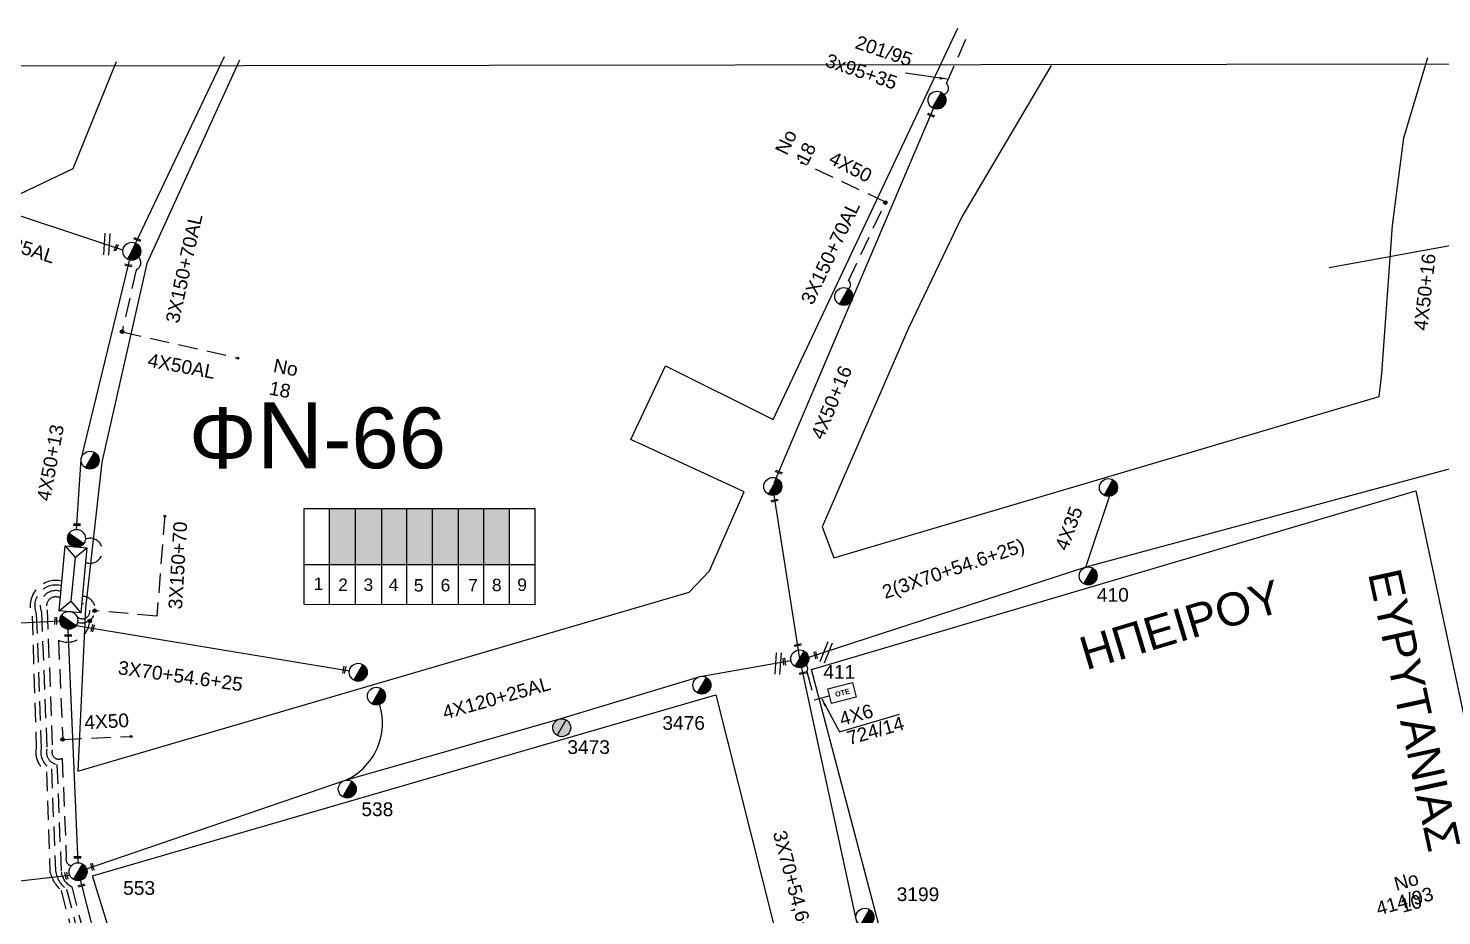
# Model space of a CAD drawing. Header units: millimetres. Extents: x 771 to 3391, y 686 to 1835.
# Drawn here: x 2303.4 to 2489.1, y 1650.4 to 1767 of the extents above; entities that cross this region are included whole.
import ezdxf

# ---------------------------------------------------------------- set-up
doc = ezdxf.new("R2010")
doc.units = ezdxf.units.MM
doc.linetypes.add('DASHED', pattern=[19.05, 12.7, -6.35])
for name, color, linetype in [('Pillar OTE', 7, 'Continuous'), ('Άγνωστα', 7, 'Continuous'), ('Γυμνά εναέρια ΧΤ (3Φ)   4x35CU', 7, 'Continuous'), ('Γυμνά εναέρια ΧΤ και ΦΟΠ (3Φ)   4x50+16AL', 7, 'Continuous'), ('Επιγραφές - Σχήματα', 7, 'Continuous'), ('Καλωδια Χ.Τ 3x95+35', 7, 'DASHED'), ('Καλώδια ΧΤ   3x150+50CU', 7, 'DASHED'), ('Καλώδια ΧΤ   3x150+70AL', 7, 'DASHED'), ('Μηχανική τομή', 7, 'Continuous'), ('Στύλος Ξύλινος', 7, 'Continuous'), ('Στύλος Ξύλινος @ 1', 7, 'Continuous'), ('Στύλος ΦΜ', 7, 'Continuous'), ('Στύλος ΦΜ @ 1', 7, 'Continuous'), ('Συνδέσεις', 7, 'Continuous'), ('Συνεστραμμένα ΧΤ   3x70+54.6+25 AL', 7, 'SYN_LINE'), ('Συνεστραμμένα ΧΤ   4x120+25 AL', 7, 'SYN_LINE'), ('Τομή', 7, 'Continuous'), ('Υποσταθμός εναέριος 2 στύλων', 7, 'Continuous'), ('Υποσταθμός πόλεως', 7, 'Continuous'), ('Υπόβαθρο ΔΕΗ', 7, 'Continuous'), ('Υπόγεια καλώδια Παροχών ΧΤ   4x50AL', 7, 'DASHED'), ('Υπόγεια καλώδια Παροχών ΧΤ   4x6', 7, 'DASHED')]:
    doc.layers.add(name, color=color, linetype=linetype)
doc.styles.add('arial', font='ARIAL.TTF')
doc.styles.get("Standard").update_dxf_attribs({"font": 'ARIAL.TTF'})
doc.linetypes.add('SYN_LINE', pattern='A,0.5,-0.0001,["/\\/\\/\\/",Standard,S=0.1,R=0,X=0,Y=-0.05],-0.25', length=0.7501)
doc.dimstyles.new('ISO-25', dxfattribs={"dimtxt": 2.5, "dimasz": 2.5, "dimexe": 1.25, "dimexo": 0.625, "dimtad": 1, "dimtxsty": 'Standard', "dimcen": 2.5, "dimadec": 0, "dimazin": 0, "dimtfac": 1, "dimtmove": 0, "dimatfit": 3, "dimfxl": 1, "dimarcsym": 0})

# ---------------------------------------------------------------- blocks, each defined once
blk = doc.blocks.new('ΥΠΑΡΧΩΝ ΤΣΙΜΕΝΤΕΝΙΟΣ ΣΤΥΛΟΣ')
at = {"layer": 'Στύλος ΦΜ'}
blk.add_hatch(color=7, dxfattribs=at).paths.add_polyline_path([(-1.29, -2.28, 0.574793), (2.62, 0, 0.268822), (1.3, 2.27)])
at = {"layer": 'Στύλος ΦΜ', "color": 7}
blk.add_line((-1.29, -2.28), (1.3, 2.27), dxfattribs=at)
blk.add_circle((0, 0), 2.62, dxfattribs=at)
at = {"layer": 'Στύλος ΦΜ', "flags": 4}
for tag, p in [('ΑΡΙΘΜΟΣ', (-4.68, 8.05)), ('ΤΥΠΟΣ', (-4.91, 3.03))]:
    blk.add_attdef(tag, p, '', height=4, dxfattribs=at)
blk = doc.blocks.new('ΜΗΧΑΝΙΚΗ ΤΟΜΗ')
at = {"layer": 'Μηχανική τομή', "ltscale": 40}
for p, q in [((-1.89, 0.78), (1.89, 0.78)), ((1.89, 0), (-1.89, 0))]:
    blk.add_line(p, q, dxfattribs=at)
blk = doc.blocks.new('ΤΟΜΗ')
at = {"layer": 'Τομή', "ltscale": 40}
for p, q in [((-5.68, 0), (5.68, 0)), ((5.68, -2.33), (-5.68, -2.33))]:
    blk.add_line(p, q, dxfattribs=at)
blk = doc.blocks.new('_ΣΥΝΔΕΣΗ')
at = {"layer": 'Συνδέσεις', "linetype": 'SYN_LINE', "ltscale": 40}
blk.add_hatch(color=256, dxfattribs=at).paths.add_polyline_path([(0.5, -0.01, 1), (-0.5, -0.01, 1)])
at = {"layer": 'Συνδέσεις'}
blk.add_circle((0, -0.01), 0.5, dxfattribs=at)
blk = doc.blocks.new('ΥΠΟΣΤΑΘΜΟΣ ΕΝΑΕΡΙΟΣ ΕΠΙ 2 ΣΤΥΛΩΝ')
at = {"layer": 'Υποσταθμός εναέριος 2 στύλων', "linetype": 'Continuous'}
for points in [[(-11.97, -2.11, 0.574793), (-8.45, -0.07, 0.268822), (-9.64, 1.98)], [(9.68, -2.15, 0.574793), (13.19, -0.1, 0.268822), (12.01, 1.95)]]:
    blk.add_hatch(color=256, dxfattribs=at).paths.add_polyline_path(points)
for p, q in [((-11.97, -2.11), (-9.64, 1.98)), ((9.68, -2.15), (12.01, 1.95))]:
    blk.add_line(p, q, dxfattribs=at)
for centre in [(-10.81, -0.07), (10.84, -0.1)]:
    blk.add_circle(centre, 2.36, dxfattribs=at)
at = {"layer": 'Υποσταθμός πόλεως', "linetype": 'Continuous', "ltscale": 40}
blk.add_lwpolyline([(-8.57, 2.82), (8.57, 2.82), (8.57, -2.82), (-8.57, -2.82)], close=True, dxfattribs=at)
for points in [[(-5.75, 0), (-8.57, 2.82)], [(-8.57, -2.82), (-5.75, 0)], [(-5.75, 0), (5.75, 0)], [(5.75, 0), (8.57, 2.82)], [(8.57, -2.82), (5.75, 0)]]:
    blk.add_lwpolyline(points, dxfattribs=at)
at = {"layer": 'Υποσταθμός εναέριος 2 στύλων', "ltscale": 40, "flags": 1}
for tag, p in [('ΜΕΤΑΣΧΗΜΑΤΙΣΜΟΣ', (14.09, 2.51)), ('ΙΣΧΥΣ', (14.07, -0.28)), ('ΑΡΙΘΜΟΣ', (14.19, -3))]:
    blk.add_attdef(tag, p, '', height=1.8, dxfattribs=at)
blk = doc.blocks.new('ΥΠΑΡΧΩΝ ΞΥΛΙΝΟΣ ΣΤΥΛΟΣ')
at = {"layer": 'Στύλος Ξύλινος'}
h = blk.add_hatch(color=7, dxfattribs=at)
h.paths.add_polyline_path([(-2.62, 0, 0.270008), (-1.29, -2.28), (1.3, 2.27, 0.576266)])
h.paths.add_polyline_path([(-1.29, -2.28, 0.574793), (2.62, 0, 0.268822), (1.3, 2.27)])
at = {"layer": 'Στύλος Ξύλινος', "color": 7}
blk.add_line((-1.29, -2.28), (1.3, 2.27), dxfattribs=at)
blk.add_circle((0, 0), 2.62, dxfattribs=at)
at = {"layer": 'Στύλος Ξύλινος', "flags": 4}
for tag, p in [('ΑΡΙΘΜΟΣ', (-4.91, 8.6)), ('ΤΥΠΟΣ', (-4.85, 3.39))]:
    blk.add_attdef(tag, p, '', height=4, dxfattribs=at)
blk = doc.blocks.new('PILLAR ΟΤΕ')
at = {"layer": 'Pillar OTE', "ltscale": 40}
blk.add_lwpolyline([(-3.31, 2.02), (3.39, 2.02), (3.39, -1.99), (-3.31, -1.99)], close=True, dxfattribs=at)
at = {"layer": 'Pillar OTE', "insert": (-1.81, 0.71), "char_height": 1.3575, "width": 109.961, "attachment_point": 1}
blk.add_mtext('{\\fArial|b1|i0|c161|p34;OTE}', dxfattribs=at)

msp = doc.modelspace()

# ---------------------------------------------------------------- hatches: boundary and pattern name
at = {"layer": 'Καλώδια ΧΤ   3x150+50CU', "linetype": 'DASHED', "ltscale": 0.2}
h = msp.add_hatch(color=85, dxfattribs=at)
h.dxf.hatch_style = 1
h.paths.add_polyline_path([(2346.3896, 1703.88604), (2342.94972, 1703.88626), (2342.94926, 1696.52567), (2346.38914, 1696.52233)])
h = msp.add_hatch(color=6, dxfattribs=at)
h.dxf.hatch_style = 1
h.paths.add_polyline_path([(2349.82917, 1703.88583), (2346.3896, 1703.88604), (2346.38914, 1696.52233), (2349.82871, 1696.51899)])
h = msp.add_hatch(color=1, dxfattribs=at)
h.dxf.hatch_style = 1
h.paths.add_polyline_path([(2353.12673, 1703.88562), (2349.82917, 1703.88583), (2349.82871, 1696.51899), (2353.12626, 1696.51579)])
h = msp.add_hatch(color=173, dxfattribs=at)
h.dxf.hatch_style = 1
h.paths.add_polyline_path([(2356.51272, 1703.88541), (2353.12673, 1703.88562), (2353.12626, 1696.51579), (2356.51226, 1696.5125)])
h = msp.add_hatch(color=133, dxfattribs=at)
h.dxf.hatch_style = 1
h.paths.add_polyline_path([(2359.90937, 1703.8852), (2356.51272, 1703.88541), (2356.51226, 1696.5125), (2359.90891, 1696.5092)])
h = msp.add_hatch(color=2, dxfattribs=at)
h.dxf.hatch_style = 1
h.paths.add_polyline_path([(2363.24641, 1703.88499), (2359.90937, 1703.8852), (2359.90891, 1696.5092), (2363.24595, 1696.50596)])
h = msp.add_hatch(color=27, dxfattribs=at)
h.dxf.hatch_style = 1
h.paths.add_polyline_path([(2366.63479, 1703.88478), (2363.24641, 1703.88499), (2363.24595, 1696.50596), (2366.63433, 1696.50267)])

# ---------------------------------------------------------------- linework, layer by layer
at = {"layer": 'Pillar OTE', "ltscale": 40}
for points in [[(2339.62102, 1691.24618), (2339.62181, 1703.88647), (2369.95489, 1703.88457), (2369.9541, 1691.21682), (2339.62102, 1691.24711)], [(2342.94893, 1691.24378), (2342.94972, 1703.88626)], [(2346.38881, 1691.24035), (2346.3896, 1703.88604)], [(2349.82838, 1691.23691), (2349.82917, 1703.88583)], [(2353.12593, 1691.23362), (2353.12673, 1703.88562)], [(2356.51193, 1691.23024), (2356.51272, 1703.88541)], [(2359.90857, 1691.22685), (2359.90937, 1703.8852)], [(2363.24562, 1691.22352), (2363.24641, 1703.88499)], [(2366.634, 1691.22013), (2366.63479, 1703.88478)], [(2339.62135, 1696.5289), (2369.95443, 1696.49944)]]:
    msp.add_lwpolyline(points, dxfattribs=at)
at = {"layer": 'Άγνωστα', "color": 6}
msp.add_lwpolyline([(2474.37145, 1735.57085), (2491.65, 1738.70127), (2492.02554, 1738.73359)], dxfattribs=at)
at = {"layer": 'Άγνωστα', "color": 6, "linetype": 'SYN_LINE', "ltscale": 15}
msp.add_arc((2341.67121, 1675.6825), 8.25027, 294.1736026, 25.3389947, dxfattribs=at)
at = {"layer": 'Γυμνά εναέρια ΧΤ (3Φ)   4x35CU', "color": 173}
msp.add_lwpolyline([(2442.3716, 1696.15399), (2445.72217, 1706.26569)], dxfattribs=at)
at = {"layer": 'Γυμνά εναέρια ΧΤ και ΦΟΠ (3Φ)   4x50+16AL', "color": 85, "linetype": 'Continuous', "ltscale": 0.2}
msp.add_lwpolyline([(2309.71671, 1701.13007), (2310.3132, 1710.33378), (2316.97471, 1737.68494), (2329.14699, 1763.26703)], dxfattribs=at)
at = {"layer": 'Γυμνά εναέρια ΧΤ και ΦΟΠ (3Φ)   4x50+16AL', "color": 5, "linetype": 'Continuous', "ltscale": 20}
msp.add_lwpolyline([(2401.41922, 1707.23679), (2411.62057, 1731.24723), (2422.34256, 1756.46509)], dxfattribs=at)
at = {"layer": 'Γυμνά εναέρια ΧΤ και ΦΟΠ (3Φ)   4x50+16AL', "color": 1, "linetype": 'Continuous', "ltscale": 0.2}
msp.add_lwpolyline([(2221.73611, 1687.30289), (2249.26022, 1687.14053), (2277.5416, 1687.57144), (2307.52038, 1689.1172)], dxfattribs=at)
at = {"layer": 'Καλωδια Χ.Τ 3x95+35', "color": 5, "linetype": 'DASHED', "ltscale": 0.2}
msp.add_lwpolyline([(2423.6989, 1758.31395, 0.589271662), (2424.04825, 1759.72735), (2426.97807, 1766.43453)], format="xyb", dxfattribs=at)
at = {"layer": 'Καλώδια ΧΤ   3x150+50CU', "color": 2, "linetype": 'DASHED', "ltscale": 0.2}
msp.add_lwpolyline([(2307.80651, 1694.31689, 0.617855335), (2303.87028, 1689.74731), (2304.40308, 1672.38382, 0.305282841), (2305.76822, 1669.28327), (2306.21467, 1656.06984, 0.134552215), (2307.67695, 1653.67368), (2315.00273, 1625.78292), (2327.9699, 1588.13123, 0.203006281), (2328.5739, 1586.71162), (2333.29204, 1565.50222), (2339.83672, 1545.13426), (2349.71102, 1514.51809, 0.608622879), (2354.81984, 1512.41433), (2357.36615, 1504.2069), (2354.28186, 1503.25001), (2362.49201, 1476.78657), (2367.19553, 1461.54593), (2387.85221, 1467.96832)], format="xyb", dxfattribs=at)
at = {"layer": 'Καλώδια ΧΤ   3x150+50CU', "color": 27, "linetype": 'DASHED', "ltscale": 0.2}
msp.add_lwpolyline([(2307.75091, 1693.71413, 0.62956351), (2304.42063, 1689.97728), (2305.05591, 1672.33343, 0.35088089), (2306.40263, 1669.67835), (2306.93805, 1656.23584, 0.198771607), (2308.39873, 1653.83806), (2315.58563, 1625.95926), (2328.60478, 1588.6692, 0.306499576), (2329.25733, 1586.80592), (2330.65775, 1580.50316), (2344.16856, 1584.61032), (2344.38744, 1583.84235), (2343.33945, 1583.5241)], format="xyb", dxfattribs=at)
at = {"layer": 'Καλώδια ΧΤ   3x150+50CU', "color": 173, "linetype": 'DASHED', "ltscale": 0.2}
msp.add_lwpolyline([(2307.68158, 1692.96247, 0.654122819), (2305.10018, 1690.26124), (2305.8063, 1672.26132, 0.442526595), (2307.12708, 1670.23318), (2307.69366, 1656.12101, 0.254242829), (2309.08124, 1654.15594), (2316.22591, 1626.15295), (2329.30298, 1588.91439, 0.516643466), (2329.97472, 1586.98878), (2332.03678, 1577.65239), (2338.9192, 1579.74247)], format="xyb", dxfattribs=at)
at = {"layer": 'Καλώδια ΧΤ   3x150+50CU', "color": 133, "linetype": 'DASHED', "ltscale": 0.2}
msp.add_lwpolyline([(2307.60208, 1692.10057, 0.721131273), (2305.85365, 1690.5761), (2306.53113, 1672.16584, 0.688514738), (2307.8145, 1671.03856), (2308.3655, 1658.00429, 0.479627586), (2309.04042, 1656.9376)], format="xyb", dxfattribs=at)
at = {"layer": 'Καλώδια ΧΤ   3x150+50CU', "color": 85, "linetype": 'DASHED', "ltscale": 0.2}
msp.add_arc((2311.48184, 1698.32368), 1.64635, 247.9094724, 111.4041298, dxfattribs=at)
at = {"layer": 'Καλώδια ΧΤ   3x150+50CU', "color": 6, "linetype": 'DASHED', "ltscale": 0.2}
msp.add_arc((2310.48273, 1690.37585), 0.98854, 221.3652869, 97.0850661, dxfattribs=at)
at = {"layer": 'Καλώδια ΧΤ   3x150+50CU', "color": 1, "linetype": 'DASHED', "ltscale": 0.2}
msp.add_arc((2310.41751, 1690.59932), 1.75789, 251.138852, 88.841716, dxfattribs=at)
at = {"layer": 'Καλώδια ΧΤ   3x150+70AL', "color": 5, "linetype": 'DASHED', "ltscale": 0.2}
msp.add_lwpolyline([(2411.13696, 1732.76312, 0.573905381), (2411.16766, 1733.81185), (2416.03519, 1744.13296)], format="xyb", dxfattribs=at)
at = {"layer": 'Καλώδια ΧΤ   3x150+70AL', "color": 85, "linetype": 'DASHED', "ltscale": 0.2}
msp.add_lwpolyline([(2317.86405, 1736.9167, -0.52689892), (2317.54066, 1735.25864), (2315.69146, 1727.1111)], format="xyb", dxfattribs=at)
at = {"layer": 'Καλώδια ΧΤ   3x150+70AL', "color": 1, "linetype": 'DASHED', "ltscale": 0.2}
msp.add_lwpolyline([(2321.30494, 1702.9395), (2320.26833, 1689.74448), (2320.26833, 1689.74448), (2312.16882, 1690.44735)], dxfattribs=at)
msp.add_lwpolyline([(2311.44722, 1689.17459, -0.53113842), (2307.33961, 1686.55837), (2307.88808, 1673.53788)], format="xyb", dxfattribs=at)
at = {"layer": 'Συνεστραμμένα ΧΤ   3x70+54.6+25 AL', "color": 173, "linetype": 'SYN_LINE', "ltscale": 20}
msp.add_lwpolyline([(2511.39723, 1643.27006), (2502.3651, 1674.76524), (2495.48218, 1710.47488), (2442.36801, 1696.15302), (2405.92725, 1684.27451)], dxfattribs=at)
at = {"layer": 'Συνεστραμμένα ΧΤ   3x70+54.6+25 AL', "color": 5, "linetype": 'SYN_LINE', "ltscale": 20}
msp.add_lwpolyline([(2332.03234, 1588.50305), (2358.20781, 1595.94731), (2388.5031, 1604.81954), (2422.40398, 1616.11991), (2412.17331, 1649.91587), (2404.7622, 1684.11662), (2401.22323, 1706.7755), (2401.22323, 1706.7755)], dxfattribs=at)
at = {"layer": 'Συνεστραμμένα ΧΤ   3x70+54.6+25 AL', "color": 6, "ltscale": 20}
msp.add_lwpolyline([(2308.5662, 1688.00732), (2309.85892, 1657.31835)], dxfattribs=at)
at = {"layer": 'Συνεστραμμένα ΧΤ   3x70+54.6+25 AL', "color": 6, "ltscale": 8}
msp.add_lwpolyline([(2297.91576, 1654.44261), (2308.82731, 1655.67451)], dxfattribs=at)
at = {"layer": 'Συνεστραμμένα ΧΤ   3x70+54.6+25 AL', "color": 133, "ltscale": 20}
msp.add_lwpolyline([(2309.91076, 1656.14033), (2317.49279, 1626.42311), (2330.86349, 1588.37671), (2335.76535, 1566.41175), (2342.42654, 1546.05743), (2352.38717, 1514.79227)], dxfattribs=at)
at = {"layer": 'Συνεστραμμένα ΧΤ   4x120+25 AL', "color": 6, "linetype": 'SYN_LINE', "ltscale": 20}
for points in [[(2315.80306, 1737.82652), (2296.93163, 1744.08112), (2285.33527, 1747.19243), (2267.81625, 1752.68756), (2249.09922, 1758.47466), (2233.95316, 1762.40213)], [(2311.02591, 1656.5138), (2345.04972, 1668.1557), (2373.22234, 1676.21388), (2391.65999, 1681.80944), (2403.60004, 1683.91351)]]:
    msp.add_lwpolyline(points, dxfattribs=at)
at = {"layer": 'Συνεστραμμένα ΧΤ   4x120+25 AL', "color": 1, "ltscale": 20}
msp.add_lwpolyline([(2309.66038, 1688.5009), (2345.57244, 1682.54518)], dxfattribs=at)
at = {"layer": 'Υπόβαθρο ΔΕΗ'}
for points in [[(2331.12292, 1762.79645), (2318.96969, 1736.08368), (2313.04465, 1709.97803), (2310.89192, 1690.79757), (2309.8593, 1669.3606), (2390.24773, 1692.88629), (2392.88436, 1695.68467), (2397.44352, 1706.05513), (2382.55348, 1712.95597), (2387.11264, 1722.61312), (2401.28448, 1715.58974), (2425.52954, 1766.99892)], [(2437.83182, 1762.10244), (2426.07269, 1742.22906), (2419.05616, 1727.57556), (2407.71517, 1701.4852), (2409.25141, 1697.37295), (2480.93384, 1718.58938), (2481.27726, 1721.60816), (2482.65528, 1741.06926), (2484.16631, 1752.5955), (2487.32572, 1763.16123)], [(2899.29583, 1762.81833), (885.09289, 1760.10556)], [(2249.19398, 1761.48114), (2302.31239, 1745.22966), (2309.24764, 1748.56833), (2314.94846, 1762.61152)], [(2406.33143, 1682.7349), (2485.73196, 1706.22012), (2499.7762, 1640.42795), (2423.50868, 1617.42035), (2406.33143, 1682.7349)], [(2311.80178, 1655.59511), (2393.74243, 1679.40861), (2410.21421, 1613.97542), (2331.94021, 1590.58892), (2311.80178, 1655.59511)], [(2409.97089, 1674.52336), (2417.87449, 1676.84911)]]:
    msp.add_lwpolyline(points, dxfattribs=at)
at = {"layer": 'Υπόγεια καλώδια Παροχών ΧΤ   4x50AL', "color": 5, "linetype": 'DASHED', "ltscale": 0.2}
msp.add_lwpolyline([(2416.03519, 1744.13296), (2404.98105, 1749.3462)], dxfattribs=at)
at = {"layer": 'Υπόγεια καλώδια Παροχών ΧΤ   4x50AL', "color": 85, "linetype": 'DASHED', "ltscale": 0.2}
msp.add_lwpolyline([(2315.69146, 1727.1111), (2330.92872, 1723.65279)], dxfattribs=at)
at = {"layer": 'Υπόγεια καλώδια Παροχών ΧΤ   4x50AL', "color": 1, "linetype": 'DASHED', "ltscale": 0.2}
msp.add_lwpolyline([(2307.88808, 1673.53788), (2316.88761, 1673.91697)], dxfattribs=at)
at = {"layer": 'Υπόγεια καλώδια Παροχών ΧΤ   4x6', "color": 5, "linetype": 'DASHED', "ltscale": 0.2}
msp.add_lwpolyline([(2405.22354, 1683.47853, -0.545110623), (2405.71526, 1682.47171), (2406.69853, 1678.73293), (2408.65049, 1679.24628)], format="xyb", dxfattribs=at)

# ---------------------------------------------------------------- block references
at = {"layer": 'Pillar OTE', "xscale": 0.5, "yscale": 0.5, "zscale": 0.5, "rotation": 14.34758664022462}
msp.add_blockref('PILLAR ΟΤΕ', (2410.31184, 1679.62901), dxfattribs=at)
at = {"layer": 'Μηχανική τομή'}
for p, xscale, yscale, zscale, rotation in [((2421.9819, 1755.47593), 0.2499999999999998, 0.2499999999999998, 0.2499999999999998, 338.6874399662124), ((2317.66452, 1739.15482), 0.25, 0.25, 0.25, 338.2419443127208), ((2315.01134, 1738.11825), 0.249999999999968, 0.249999999999968, 0.249999999999968, 67.97432987000852), ((2316.50354, 1735.75038), 0.25, 0.25, 0.25, 349.1209721563404), ((2401.98626, 1708.57142), 0.2499999999999998, 0.2499999999999998, 0.2499999999999998, 338.6874399662124), ((2401.46318, 1704.82602), 0.2499999999999999, 0.2499999999999999, 0.2499999999999999, 12.26111280826429), ((2307.06739, 1689.1178), 0.249999999999968, 0.249999999999968, 0.249999999999968, 89.20496064419461), ((2311.91921, 1688.12629), 0.249999999999968, 0.249999999999968, 0.249999999999968, 77.7707284478028), ((2404.55169, 1685.82558), 0.2499999999999999, 0.2499999999999999, 0.2499999999999999, 12.26111280826429), ((2406.95583, 1684.60979), 0.249999999999919, 0.249999999999919, 0.249999999999919, 103.0082125679668), ((2402.83324, 1683.77839), 0.249999999999919, 0.249999999999919, 0.249999999999919, 96.22713660234028), ((2344.9949, 1682.64096), 0.249999999999968, 0.249999999999968, 0.249999999999968, 77.7707284478028), ((2405.18869, 1682.14848), 0.2499999999999999, 0.2499999999999999, 0.2499999999999999, 12.26111280826429), ((2311.87559, 1656.80454), 0.249999999999919, 0.249999999999919, 0.249999999999919, 103.0974091749803), ((2308.47814, 1655.63509), 0.249999999999919, 0.249999999999919, 0.249999999999919, 103.0974091749803), ((2310.38772, 1654.23118), 0.25, 0.25, 0.25, 13.81588761472124)]:
    msp.add_blockref('ΜΗΧΑΝΙΚΗ ΤΟΜΗ', p, dxfattribs=dict(at, xscale=xscale, yscale=yscale, zscale=zscale, rotation=rotation))
at = {"layer": 'Μηχανική τομή', "xscale": 0.25, "yscale": 0.25, "zscale": 0.25}
for p in [(2309.76394, 1701.66459), (2308.60488, 1687.08887), (2309.83328, 1657.9271)]:
    msp.add_blockref('ΜΗΧΑΝΙΚΗ ΤΟΜΗ', p, dxfattribs=at)
at = {"layer": 'Στύλος Ξύλινος @ 1', "ltscale": 40}
ref = msp.add_blockref('ΥΠΑΡΧΩΝ ΞΥΛΙΝΟΣ ΣΤΥΛΟΣ', (2373.47632, 1675.06382), dxfattribs=dict(at, xscale=0.4499999999998181, yscale=0.4499999999998181, zscale=0.4499999999998181))
ref.add_attrib('ΤΥΠΟΣ', '3473', (2374.22208, 1671.61895), dxfattribs={"layer": 'Στύλος Ξύλινος', "height": 1.8, "flags": 4})
at = {"layer": 'Στύλος ΦΜ @ 1', "ltscale": 40, "xscale": 0.4499999999998181, "yscale": 0.4499999999998181, "zscale": 0.4499999999998181}
for p in [(2422.80339, 1757.54896), (2316.97245, 1737.68623), (2410.5514, 1731.74123), (2311.48678, 1710.23463), (2401.22096, 1706.77679), (2445.33886, 1706.63501), (2346.73434, 1682.35249), (2349.12547, 1679.21468)]:
    msp.add_blockref('ΥΠΑΡΧΩΝ ΤΣΙΜΕΝΤΕΝΙΟΣ ΣΤΥΛΟΣ', p, dxfattribs=at)
at = {"layer": 'Στύλος ΦΜ @ 1', "ltscale": 40}
ref = msp.add_blockref('ΥΠΑΡΧΩΝ ΤΣΙΜΕΝΤΕΝΙΟΣ ΣΤΥΛΟΣ', (2442.67643, 1695.01635), dxfattribs=dict(at, xscale=0.4499999999998181, yscale=0.4499999999998181, zscale=0.4499999999998181))
ref.add_attrib('ΤΥΠΟΣ', '410', (2443.81995, 1691.63262), dxfattribs={"layer": 'Στύλος ΦΜ', "height": 1.8, "flags": 4})
ref = msp.add_blockref('ΥΠΑΡΧΩΝ ΤΣΙΜΕΝΤΕΝΙΟΣ ΣΤΥΛΟΣ', (2404.75994, 1684.11791), dxfattribs=dict(at, xscale=0.4499999999998181, yscale=0.4499999999998181, zscale=0.4499999999998181))
ref.add_attrib('ΤΥΠΟΣ', '411', (2407.86981, 1681.50975), dxfattribs={"layer": 'Στύλος ΦΜ', "height": 1.8, "flags": 4})
ref = msp.add_blockref('ΥΠΑΡΧΩΝ ΤΣΙΜΕΝΤΕΝΙΟΣ ΣΤΥΛΟΣ', (2391.90708, 1680.65788), dxfattribs=dict(at, xscale=0.4499999999998181, yscale=0.4499999999998181, zscale=0.4499999999998181))
ref.add_attrib('ΤΥΠΟΣ', '3476', (2386.7063, 1674.79106), dxfattribs={"layer": 'Στύλος ΦΜ', "height": 1.8, "flags": 4})
ref = msp.add_blockref('ΥΠΑΡΧΩΝ ΤΣΙΜΕΝΤΕΝΙΟΣ ΣΤΥΛΟΣ', (2345.29436, 1667.00362), dxfattribs=dict(at, xscale=0.4499999999998181, yscale=0.4499999999998181, zscale=0.4499999999998181))
ref.add_attrib('ΤΥΠΟΣ', '538', (2347.14721, 1663.45028), dxfattribs={"layer": 'Στύλος ΦΜ', "height": 1.8, "flags": 4})
ref = msp.add_blockref('ΥΠΑΡΧΩΝ ΤΣΙΜΕΝΤΕΝΙΟΣ ΣΤΥΛΟΣ', (2309.90849, 1656.14162), dxfattribs=dict(at, xscale=0.4499999999998181, yscale=0.4499999999998181, zscale=0.4499999999998181))
ref.add_attrib('ΤΥΠΟΣ', '553', (2315.83889, 1653.10163), dxfattribs={"layer": 'Στύλος ΦΜ', "height": 1.8, "flags": 4})
ref = msp.add_blockref('ΥΠΑΡΧΩΝ ΤΣΙΜΕΝΤΕΝΙΟΣ ΣΤΥΛΟΣ', (2413.32659, 1650.15484), dxfattribs=dict(at, xscale=0.4499999999998181, yscale=0.4499999999998181, zscale=0.4499999999998181))
ref.add_attrib('ΤΥΠΟΣ', '3199', (2417.51005, 1652.27979), dxfattribs={"layer": 'Στύλος ΦΜ', "height": 1.8, "flags": 4})
at = {"layer": 'Συνδέσεις'}
for p, xscale, yscale, zscale in [((2405.04535, 1749.31588), 0.25, 0.25, 0.25), ((2416.01628, 1744.09286), 0.4777242751394019, 0.4777242751394019, 0.4777242751394019), ((2315.69146, 1727.1111), 0.4777242751394019, 0.4777242751394019, 0.4777242751394019), ((2330.92872, 1723.65279), 0.25, 0.25, 0.25), ((2321.30048, 1702.88266), 0.25, 0.25, 0.25), ((2312.09074, 1690.45412), 0.4777242751394019, 0.4777242751394019, 0.4777242751394019), ((2311.44487, 1689.11241), 0.4777242751394019, 0.4777242751394019, 0.4777242751394019), ((2316.88761, 1673.91697), 0.25, 0.25, 0.25), ((2307.88808, 1673.53788), 0.4777242751394019, 0.4777242751394019, 0.4777242751394019)]:
    msp.add_blockref('_ΣΥΝΔΕΣΗ', p, dxfattribs=dict(at, xscale=xscale, yscale=yscale, zscale=zscale))
at = {"layer": 'Τομή'}
for p, xscale, yscale, zscale, rotation in [((2313.98011, 1738.61124), 0.2500000000000557, 0.2500000000000557, 0.2500000000000557, 266.3054486218056), ((2408.498, 1684.87267), 0.2499999999998873, 0.2499999999998873, 0.2499999999998873, 248.1909067709115), ((2402.21054, 1683.47084), 0.2500000000000557, 0.2500000000000557, 0.2500000000000557, 266.3054486218056)]:
    msp.add_blockref('ΤΟΜΗ', p, dxfattribs=dict(at, xscale=xscale, yscale=yscale, zscale=zscale, rotation=rotation))
at = {"layer": 'Υποσταθμός εναέριος 2 στύλων', "xscale": 0.4999999999999999, "yscale": 0.4999999999999999, "zscale": 0.4999999999999999, "rotation": 264.7300574981235}
msp.add_blockref('ΥΠΟΣΤΑΘΜΟΣ ΕΝΑΕΡΙΟΣ ΕΠΙ 2 ΣΤΥΛΩΝ', (2309.24343, 1694.56906), dxfattribs=at)

# ---------------------------------------------------------------- texts
at = {"ltscale": 30, "char_height": 1.63441, "width": 11.2572904, "attachment_point": 1}
for s, insert in [('1', (2340.86718, 1694.8075)), ('2', (2344.10565, 1694.67404)), ('3', (2347.43624, 1694.67404)), ('4', (2350.73974, 1694.67404)), ('5', (2354.04325, 1694.59286)), ('6', (2357.56338, 1694.61992)), ('7', (2361.19183, 1694.61992)), ('8', (2364.30579, 1694.64698)), ('9', (2367.63637, 1694.67404))]:
    msp.add_mtext(s, dxfattribs=dict(at, insert=insert))
at = {"ltscale": 40, "char_height": 4, "width": 67.4273804, "attachment_point": 1, "style": 'arial'}
for s, insert, rotation in [('{\\H1.083x;HΠEIPOY}', (2441.14664, 1686.75419), 16.7331233), ('{\\H1.083x;EYPYTANIAΣ}', (2483.66949, 1696.28002), 282.2564646)]:
    msp.add_mtext(s, dxfattribs=dict(at, insert=insert, rotation=rotation))
at = {"layer": 'Άγνωστα', "color": 7, "char_height": 1.8, "attachment_point": 1}
for s, gutter_width, insert, rotation in [('201/95', 12.5, (2412.49, 1766.11759), 341.2848112), ('3x95+35', 12.5, (2408.56724, 1763.7312), 341.2848112), ('4X50', 12.5, (2409.23667, 1750.92258), 333.0144379), ('4X50+16', 12.5, (2485.45215, 1727.4031), 83.6336914), ('4X50+16', 12.5, (2406.16302, 1713.4893), 67.5493305), ('4X50+13', 12.5, (2304.45473, 1705.07531), 79.5111146), ('4X35', 12.5, (2438.24515, 1698.84354), 69.4171523), ('3X150+70', 12.5, (2321.76408, 1690.69908), 86.490877), ('2(3X70+54.6+25)', 12.5, (2415.39506, 1693.67939), 18.8177806), ('3X70+54.6+25', 12.5, (2315.31989, 1683.89178), 352.1401991), ('4Χ6', 1.44412, (2409.78418, 1677.01283), 15.8460991), ('4X50', 12.5, (2310.6872, 1676.65984), 2.9735173), ('724/14', 1.44412, (2410.75938, 1674.50677), 15.8460991), ('3X70+54,6+25', 12.5, (2402.95985, 1661.71172), 284.8225658), ('414/93', 1.44412, (2480.32204, 1652.09505), 15.8460991)]:
    msp.add_mtext_dynamic_manual_height_columns(s, width=1.8, gutter_width=gutter_width, heights=[0.04535], dxfattribs=dict(at, insert=insert, rotation=rotation))
at = {"layer": 'Άγνωστα', "color": 7}
note = msp.add_mtext_dynamic_manual_height_columns('No ', width=1.8, gutter_width=1.3635, heights=[0.04535, 0], dxfattribs=dict(at, insert=(2400.07189, 1748.12968), char_height=1.8, attachment_point=1, rotation=64.2423765))
for column, words in zip(note.columns.linked_columns, ['18']):
    column.text = words
note = msp.add_mtext_dynamic_manual_height_columns('No ', width=1.8, gutter_width=1.44412, heights=[0.04535, 0], dxfattribs=dict(at, insert=(2479.57125, 1654.45329), char_height=1.8, attachment_point=1, rotation=15.8460991))
for column, words in zip(note.columns.linked_columns, ['10']):
    column.text = words
at = {"layer": 'Καλώδια ΧΤ   3x150+70AL', "color": 7, "char_height": 1.8, "attachment_point": 1}
for insert, rotation in [((2404.82818, 1731.29191), 64.485454), ((2321.38433, 1728.50891), 77.5754455)]:
    msp.add_mtext_dynamic_manual_height_columns('3X150+70AL', width=1.8, gutter_width=12.5, heights=[0.04535], dxfattribs=dict(at, insert=insert, rotation=rotation))
at = {"layer": 'Συνεστραμμένα ΧΤ   4x120+25 AL', "color": 7, "char_height": 1.8, "attachment_point": 1}
for insert, rotation in [((2293.17731, 1742.22378), 342.2488505), ((2357.62121, 1677.87719), 15.6400108)]:
    msp.add_mtext_dynamic_manual_height_columns('4X120+25AL', width=1.8, gutter_width=12.5, heights=[0.04535], dxfattribs=dict(at, insert=insert, rotation=rotation))
at = {"layer": 'Υπόβαθρο ΔΕΗ', "insert": (2324.46985, 1717.82964), "char_height": 8, "attachment_point": 1}
msp.add_mtext_dynamic_manual_height_columns('Φ{\\H1.0833x;N}-66', width=84.657329, gutter_width=12.5, heights=[0], dxfattribs=at)
at = {"layer": 'Υπόγεια καλώδια Παροχών ΧΤ   4x50AL', "color": 7, "insert": (2319.2878, 1724.31856), "char_height": 1.8, "attachment_point": 1, "rotation": 349.3503486}
msp.add_mtext_dynamic_manual_height_columns('4X50AL', width=1.8, gutter_width=12.5, heights=[0.04535], dxfattribs=at)
at = {"layer": 'Υπόγεια καλώδια Παροχών ΧΤ   4x50AL', "color": 7}
note = msp.add_mtext_dynamic_manual_height_columns('No      ', width=1.8, gutter_width=1.65732, heights=[0.04535, 0], dxfattribs=dict(at, insert=(2332.39821, 1724.23107), char_height=1.8, attachment_point=1, rotation=349.3503486))
for column, words in zip(note.columns.linked_columns, ['18']):
    column.text = words

# ---------------------------------------------------------------- leaders
at = {"layer": 'Επιγραφές - Σχήματα', "ltscale": 40}
for points in [[(2424.13673, 1760.32409), (2418.64312, 1761.07896)], [(2407.6549, 1678.84903), (2409.97089, 1674.52336)]]:
    msp.add_leader(points, dimstyle='ISO-25', override={"dimasz": 1, "dimtad": 0}, dxfattribs=at)

doc.saveas('drawing.dxf')
